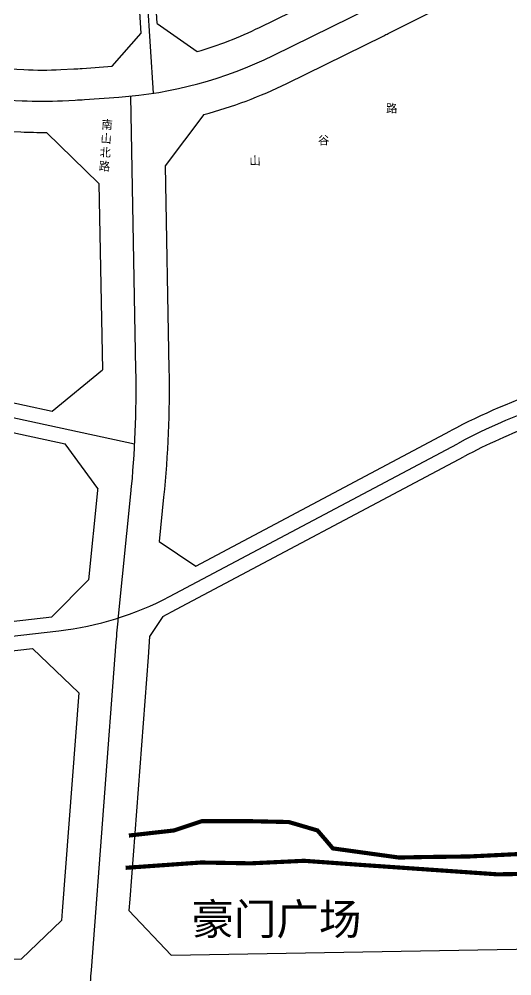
# Model space of a CAD drawing. Extents: x 529262 to 576451, y 2694391 to 2717535.
# Drawn here: x 564370 to 564607, y 2710242.4 to 2710702.7 of the extents above; entities that cross this region are included whole.
import ezdxf
from ezdxf.xclip import XClip

# ---------------------------------------------------------------- set-up
doc = ezdxf.new("R2010")
doc.units = 0
doc.header["$XCLIPFRAME"] = 0
for name, color, linetype in [('PP-COM', 7, 'Continuous'), ('RD-中线', 40, 'Continuous'), ('RD-红线', 7, 'Continuous'), ('RD-路名', 7, 'Continuous'), ('地块名称', 1, 'Continuous'), ('河流', 4, 'Continuous')]:
    doc.layers.add(name, color=color, linetype=linetype)
doc.styles.get("Standard").update_dxf_attribs({"font": '', "height": 2.5, "bigfont": 'smfs.shx'})
doc.styles.add('黑体', font='simhei.ttf')
doc.styles.get('Standard').set_extended_font_data('FangSong_GB2312')

# ---------------------------------------------------------------- blocks, each defined once
blk = doc.blocks.new('A$C19FD0107')
at = {"layer": 'RD-中线', "color": 8, "linetype": 'Continuous', "flags": 128}
for points in [[(-6563.47, 16276.4), (-6567.74, 16343.92, -0.062048), (-6565.48, 16380.93), (-6541.93, 16506.93)], [(-6574.41, 16275.01), (-6571.98, 16143.31, -0.029856), (-6574.43, 16083.71), (-6580.38, 16024.89, 0.000507), (-6580.49, 16023.88, 0.000507)], [(-7111.18, 16211.49), (-7085.28, 16206.83), (-7058.57, 16201.1), (-7030.79, 16194.64), (-6901.04, 16173.08), (-6870.57, 16167.45), (-6839.63, 16162.62), (-6768.46, 16149.97, -0.009225), (-6763.03, 16148.9), (-6572.58, 16107.76)], [(-6555.69, 16034.32), (-6417.24, 16107.82, -0.057196)], [(-6798.56, 15996.11), (-6609, 16017.77, 0.093849), (-6555.69, 16034.32)], [(-6580.49, 16023.88, 0.005827), (-6581.5, 16012.27), (-6593.44, 15854.5, -0.005742), (-6594.44, 15843.06, -0.005742)]]:
    blk.add_lwpolyline(points, format="xyb", dxfattribs=at)
at = {"layer": 'RD-中线', "color": 8}
blk.add_lwpolyline([(-6735.89, 16285.46), (-6718.06, 16282.4, 0.030508), (-6633.22, 16273.12), (-6626.5, 16272.8, 0.024076), (-6607.25, 16272.8), (-6601.04, 16273.1, 0.005515), (-6596.64, 16273.36), (-6580.11, 16274.53, 0.09706), (-6505.85, 16294.59), (-6459.2, 16317.56, 0.002667), (-6457.29, 16318.51), (-6379.21, 16357.69, -0.014246)], format="xyb", dxfattribs=at)
at = {"layer": 'RD-中线', "color": 8, "linetype": 'Continuous'}
blk.add_lwpolyline([(-6353.56, 16132.8, 0.057196), (-6417.24, 16107.82)], format="xyb", dxfattribs=at)
at = {"layer": 'RD-红线', "color": 8, "linetype": 'Continuous', "flags": 128}
for points in [[(-6561.58, 16309.88), (-6563.75, 16344.17, -0.062048), (-6561.55, 16380.2), (-6541.97, 16484.92), (-6541.6, 16486.92)], [(-6569.3, 16305.25), (-6571.73, 16343.66, -0.062048), (-6569.41, 16381.67), (-6551.26, 16478.79), (-6550.88, 16480.79)], [(-6557.79, 16241.55), (-6555.98, 16143.61, -0.029856), (-6558.51, 16082.09), (-6560.68, 16060.73)], [(-6372.98, 16134.32, 0.042184), (-6420.53, 16114)], [(-6379.79, 16117.07, 0.032025), (-6413.96, 16101.64)], [(-6590.25, 16086.28, -0.000499), (-6590.35, 16085.32), (-6594.7, 16042.29)]]:
    blk.add_lwpolyline(points, format="xyb", dxfattribs=at)
at = {"layer": 'RD-红线', "color": 8}
for points in [[(-6542.41, 16296.42, 0.043483), (-6512.47, 16308.05), (-6465.83, 16331.02, 0.002697), (-6464.04, 16331.91), (-6391.4, 16368.36)], [(-6539.19, 16266.18, 0.049739), (-6499.23, 16281.14), (-6452.58, 16304.1, 0.002641), (-6450.55, 16305.11), (-6393.09, 16333.95)], [(-6561.58, 16309.88), (-6542.41, 16296.42, 0.480387)], [(-6583.22, 16289.35), (-6569.3, 16305.25, 0.412066)], [(-6696.89, 16294.25, 0.023616), (-6632.51, 16288.1), (-6625.78, 16287.78, 0.024076), (-6607.97, 16287.78), (-6601.77, 16288.08, 0.005515), (-6597.69, 16288.33), (-6583.22, 16289.35)], [(-6539.19, 16266.18), (-6557.79, 16241.55, 0.345507)], [(-6633.94, 16258.14), (-6627.22, 16257.81, 0.014358), (-6614.87, 16257.58)], [(-6589.64, 16233.04), (-6614.87, 16257.58, 0.411574)], [(-6612.2, 16123.48), (-6587.98, 16143.4, 0.48369)], [(-6590.25, 16086.28), (-6605.93, 16107.8, 0.381241)], [(-6560.68, 16060.73), (-6543.11, 16048.92, 0.599346)], [(-6612.33, 16024.44), (-6594.7, 16042.29, 0.352652)], [(-6558.91, 16024.68), (-6565.25, 16014.99, 0.257253)], [(-6599.39, 15987.91), (-6621.6, 16009.29, 0.470816)]]:
    blk.add_lwpolyline(points, format="xyb", dxfattribs=at)
at = {"layer": 'RD-红线', "color": 8, "linetype": 'Continuous', "flags": 128}
for points in [[(-6589.64, 16233.04), (-6587.98, 16143.4)], [(-6732.04, 16149.37), (-6612.2, 16123.48)], [(-6734.91, 16135.66), (-6605.93, 16107.8)], [(-6543.11, 16048.92), (-6420.53, 16114)], [(-6558.91, 16024.68), (-6552.41, 16028.13), (-6413.96, 16101.64)], [(-6763.31, 16007.18), (-6612.33, 16024.44)], [(-6565.25, 16014.99), (-6566, 16005.1), (-6574.8, 15888.73), (-6575.22, 15883.26)], [(-6767.96, 15992.56), (-6621.6, 16009.29)], [(-6599.39, 15987.91), (-6607.33, 15882.94), (-6607.67, 15878.47)], [(-6554.93, 15861.75), (-6342.7, 15865.43)], [(-6781.71, 15854.83), (-6626.95, 15859.99)]]:
    blk.add_lwpolyline(points, dxfattribs=at)
at = {"layer": 'RD-红线', "color": 8, "linetype": 'Continuous'}
for points in [[(-6575.22, 15883.26), (-6554.93, 15861.75, 0.441684)], [(-6626.95, 15859.99), (-6607.67, 15878.47, 0.38267)]]:
    blk.add_lwpolyline(points, format="xyb", dxfattribs=at)
at = {"layer": '河流', "color": 8, "const_width": 2}
for points in [[(-6339.68, 15910.5), (-6340.34, 15910.56), (-6354.48, 15910.96), (-6367.42, 15912.37), (-6380.35, 15910.76), (-6411.59, 15909.23), (-6432.15, 15908.98), (-6445.35, 15908.72), (-6477.12, 15913.11), (-6480.52, 15917.12), (-6484.51, 15921.75), (-6498.31, 15925.8), (-6516.99, 15926.21), (-6540.13, 15926.21), (-6553.52, 15921.75), (-6575.24, 15919.3)], [(-6339.68, 15910.5), (-6340.34, 15910.56), (-6354.48, 15910.96), (-6367.42, 15912.37), (-6380.35, 15910.76), (-6411.59, 15909.23), (-6432.15, 15908.98), (-6445.35, 15908.72), (-6477.12, 15913.11), (-6480.52, 15917.12), (-6484.51, 15921.75), (-6498.31, 15925.8), (-6516.99, 15926.21), (-6540.13, 15926.21), (-6553.52, 15921.75), (-6575.24, 15919.3)], [(-6576.82, 15903.77), (-6540.53, 15906.33), (-6516.58, 15905.93), (-6491.01, 15907.15), (-6461.97, 15905.07), (-6397.98, 15900.64), (-6372.4, 15901.05), (-6337.15, 15897.95)], [(-6576.82, 15903.77), (-6540.53, 15906.33), (-6516.58, 15905.93), (-6491.01, 15907.15), (-6461.97, 15905.07), (-6397.98, 15900.64), (-6372.4, 15901.05), (-6337.15, 15897.95)]]:
    blk.add_lwpolyline(points, dxfattribs=at)

msp = doc.modelspace()

# ---------------------------------------------------------------- block references
at = {"layer": 'PP-COM'}
ref = msp.add_blockref('A$C19FD0107', (570997.993, 2694390.603), dxfattribs=at)
XClip(ref).set_block_clipping_path([(-9366.4383134884, 14428.6043910822), (-3328.4480743363, 17452.7484863754)])

# ---------------------------------------------------------------- texts
at = {"layer": 'RD-路名', "color": 7, "style": '黑体'}
for s, p in [('路', (564546.487, 2710657.656)), ('谷', (564513.774, 2710642.26)), ('山', (564480.751, 2710632.511))]:
    msp.add_text(s, height=4, rotation=1.30936, dxfattribs=at).set_placement(p)
at = {"layer": 'RD-路名', "color": 7, "linetype": 'Continuous', "insert": (564409.661, 2710654.018), "char_height": 4, "width": 50.99419, "attachment_point": 1, "rotation": 356.34356, "style": '黑体'}
msp.add_mtext('南\\P山\\P北\\P路', dxfattribs=at)
at = {"layer": '地块名称', "color": 1}
msp.add_text('豪门广场', height=15, dxfattribs=at).set_placement((564452.789, 2710262.179))

doc.saveas('drawing.dxf')
